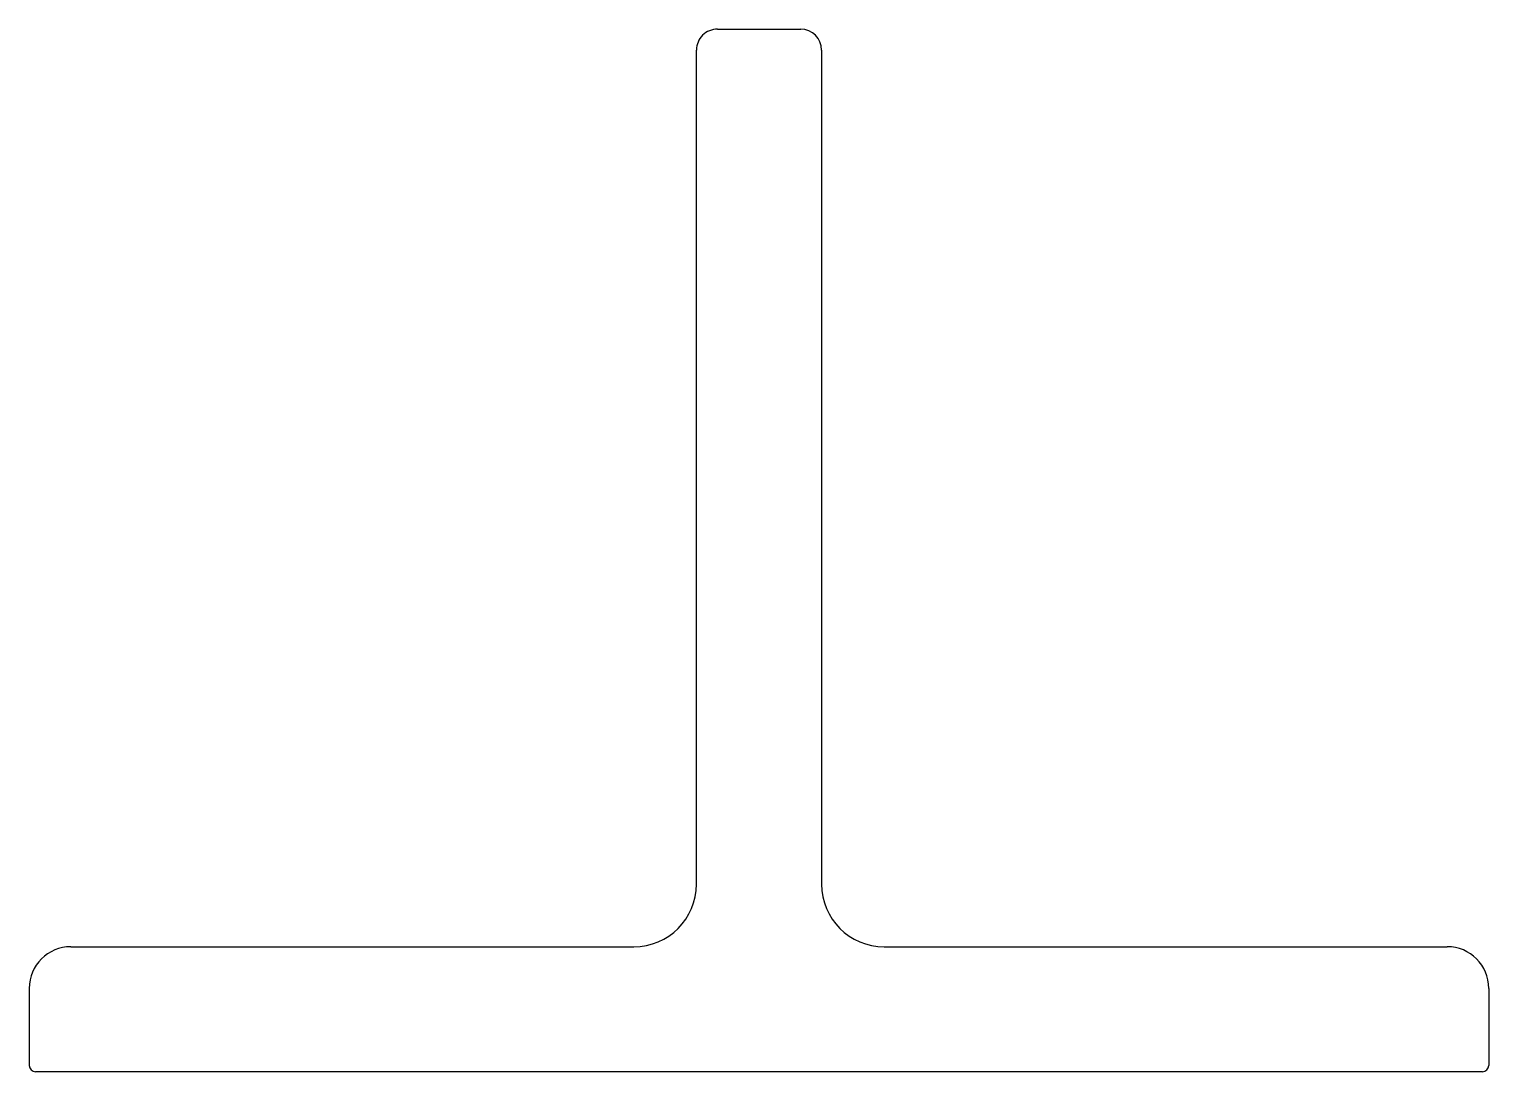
# Model space of a CAD drawing. Extents: x 949.7 to 1019.7, y 425 to 475.
import ezdxf

# ---------------------------------------------------------------- set-up
doc = ezdxf.new("R2010")
doc.units = 0
doc.layers.get('0').update_dxf_attribs({"linetype": 'CONTINUOUS'})

msp = doc.modelspace()

# ---------------------------------------------------------------- linework, layer by layer
for p, q in [((982.664, 474.973), (986.655, 474.973)), ((981.655, 433.973), (981.655, 473.973)), ((987.655, 473.973), (987.655, 433.973)), ((951.655, 430.973), (978.655, 430.973)), ((990.655, 430.973), (1017.655, 430.973)), ((949.655, 428.973), (949.655, 425.273)), ((1019.655, 428.973), (1019.655, 425.273)), ((1019.355, 424.973), (949.955, 424.973))]:
    msp.add_line(p, q)
for centre, radius, start, end in [((982.655, 473.973), 1, 89.48844, 180), ((986.655, 473.973), 1, 0, 90), ((978.655, 433.973), 3, 270, 0), ((990.655, 433.973), 3, 180, 270), ((951.655, 428.973), 2, 90, 180), ((1017.655, 428.973), 2, 360, 90), ((949.955, 425.273), 0.3, 180, 270), ((1019.355, 425.273), 0.3, 270, 360)]:
    msp.add_arc(centre, radius, start, end)

doc.saveas('drawing.dxf')
